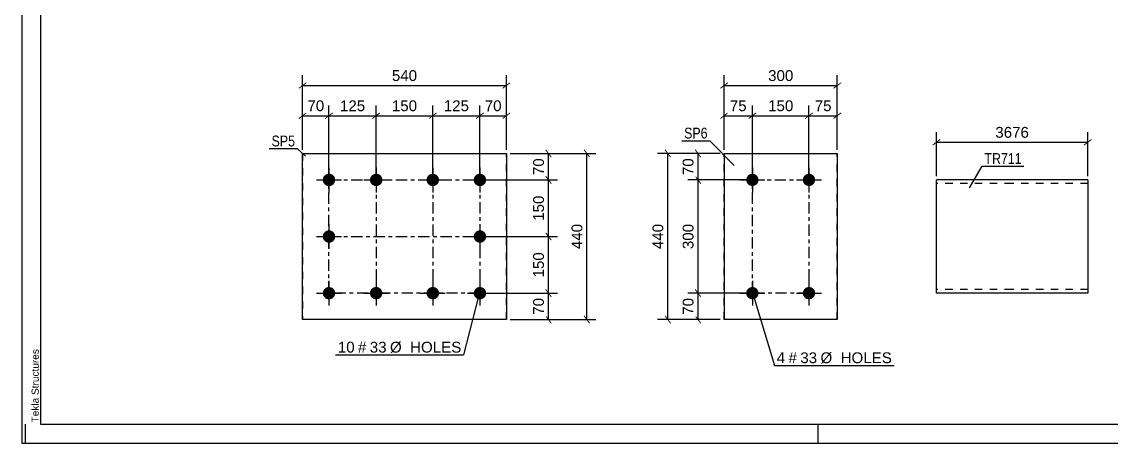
# Model space of a CAD drawing. Header units: millimetres. Extents: x 0 to 841, y 0 to 594.
# Drawn here: x 0 to 288.7, y 0 to 111.6 of the extents above; entities that cross this region are included whole.
import ezdxf

# ---------------------------------------------------------------- set-up
doc = ezdxf.new("R2010")
doc.units = ezdxf.units.MM
doc.linetypes.add('DXK_LINE_DOT2', pattern=[3.9198, 1.9599, -1.9599])
doc.linetypes.add('DXK_LINE_DOT3', pattern=[5.9187, 2.979, -0.9799, 0.9799, -0.9799])
doc.styles.add('Arial', font='arial.ttf', dxfattribs={"height": 0.2})
doc.styles.add('Arial Narrow', font='ARIALN.TTF', dxfattribs={"height": 0.2})

# ---------------------------------------------------------------- blocks, each defined once
blk = doc.blocks.new('Unknown-122567297-1134')
at = {"color": 5, "linetype": 'Continuous'}
for p, q in [((0, 594), (0, 0)), ((5, 589), (5, 5)), ((1, 0), (1, 5)), ((5, 5), (836, 5)), ((211, 0), (211, 5)), ((0, 0), (841, 0))]:
    blk.add_line(p, q, dxfattribs=at)
at = {"color": 174, "linetype": 'Continuous', "style": 'Arial'}
blk.add_text('Tekla Structures', height=1.9102, rotation=90, dxfattribs=at).set_placement((4.5, 5.5))
blk = doc.blocks.new('Bolt-122567297-2133 - 2101')
at = {"linetype": 'Continuous'}
for points in [[(79.76, 69.74), (79.8, 70.08), (79.9, 70.41), (80.08, 70.71), (80.31, 70.96), (80.59, 71.16), (80.9, 71.3), (81.24, 71.38), (81.58, 71.38), (81.92, 71.3), (82.24, 71.16), (82.52, 70.96), (82.75, 70.71), (82.92, 70.41), (83.03, 70.08), (83.06, 69.74), (83.03, 69.39), (82.92, 69.06), (82.75, 68.77), (82.52, 68.51), (82.24, 68.31), (81.92, 68.17), (81.58, 68.09), (81.24, 68.09), (80.9, 68.17), (80.59, 68.31), (80.31, 68.51), (80.08, 68.77), (79.9, 69.06), (79.8, 69.39)], [(92.26, 69.74), (92.3, 70.08), (92.4, 70.41), (92.58, 70.71), (92.81, 70.96), (93.09, 71.16), (93.4, 71.3), (93.74, 71.38), (94.08, 71.38), (94.42, 71.3), (94.74, 71.16), (95.02, 70.96), (95.25, 70.71), (95.42, 70.41), (95.53, 70.08), (95.56, 69.74), (95.53, 69.39), (95.42, 69.06), (95.25, 68.77), (95.02, 68.51), (94.74, 68.31), (94.42, 68.17), (94.08, 68.09), (93.74, 68.09), (93.4, 68.17), (93.09, 68.31), (92.81, 68.51), (92.58, 68.77), (92.4, 69.06), (92.3, 69.39)], [(107.26, 69.74), (107.3, 70.08), (107.4, 70.41), (107.58, 70.71), (107.81, 70.96), (108.09, 71.16), (108.4, 71.3), (108.74, 71.38), (109.08, 71.38), (109.42, 71.3), (109.74, 71.16), (110.02, 70.96), (110.25, 70.71), (110.42, 70.41), (110.53, 70.08), (110.56, 69.74), (110.53, 69.39), (110.42, 69.06), (110.25, 68.77), (110.02, 68.51), (109.74, 68.31), (109.42, 68.17), (109.08, 68.09), (108.74, 68.09), (108.4, 68.17), (108.09, 68.31), (107.81, 68.51), (107.58, 68.77), (107.4, 69.06), (107.3, 69.39)], [(119.76, 69.74), (119.8, 70.08), (119.9, 70.41), (120.08, 70.71), (120.31, 70.96), (120.59, 71.16), (120.9, 71.3), (121.24, 71.38), (121.58, 71.38), (121.92, 71.3), (122.24, 71.16), (122.52, 70.96), (122.75, 70.71), (122.92, 70.41), (123.03, 70.08), (123.06, 69.74), (123.03, 69.39), (122.92, 69.06), (122.75, 68.77), (122.52, 68.51), (122.24, 68.31), (121.92, 68.17), (121.58, 68.09), (121.24, 68.09), (120.9, 68.17), (120.59, 68.31), (120.31, 68.51), (120.08, 68.77), (119.9, 69.06), (119.8, 69.39)], [(79.76, 54.74), (79.8, 55.08), (79.9, 55.41), (80.08, 55.71), (80.31, 55.96), (80.59, 56.16), (80.9, 56.3), (81.24, 56.38), (81.58, 56.38), (81.92, 56.3), (82.24, 56.16), (82.52, 55.96), (82.75, 55.71), (82.92, 55.41), (83.03, 55.08), (83.06, 54.74), (83.03, 54.39), (82.92, 54.06), (82.75, 53.77), (82.52, 53.51), (82.24, 53.31), (81.92, 53.17), (81.58, 53.09), (81.24, 53.09), (80.9, 53.17), (80.59, 53.31), (80.31, 53.51), (80.08, 53.77), (79.9, 54.06), (79.8, 54.39)], [(119.76, 54.74), (119.8, 55.08), (119.9, 55.41), (120.08, 55.71), (120.31, 55.96), (120.59, 56.16), (120.9, 56.3), (121.24, 56.38), (121.58, 56.38), (121.92, 56.3), (122.24, 56.16), (122.52, 55.96), (122.75, 55.71), (122.92, 55.41), (123.03, 55.08), (123.06, 54.74), (123.03, 54.39), (122.92, 54.06), (122.75, 53.77), (122.52, 53.51), (122.24, 53.31), (121.92, 53.17), (121.58, 53.09), (121.24, 53.09), (120.9, 53.17), (120.59, 53.31), (120.31, 53.51), (120.08, 53.77), (119.9, 54.06), (119.8, 54.39)], [(79.76, 39.74), (79.8, 40.08), (79.9, 40.41), (80.08, 40.71), (80.31, 40.96), (80.59, 41.16), (80.9, 41.3), (81.24, 41.38), (81.58, 41.38), (81.92, 41.3), (82.24, 41.16), (82.52, 40.96), (82.75, 40.71), (82.92, 40.41), (83.03, 40.08), (83.06, 39.74), (83.03, 39.39), (82.92, 39.06), (82.75, 38.77), (82.52, 38.51), (82.24, 38.31), (81.92, 38.17), (81.58, 38.09), (81.24, 38.09), (80.9, 38.17), (80.59, 38.31), (80.31, 38.51), (80.08, 38.77), (79.9, 39.06), (79.8, 39.39)], [(92.26, 39.74), (92.3, 40.08), (92.4, 40.41), (92.58, 40.71), (92.81, 40.96), (93.09, 41.16), (93.4, 41.3), (93.74, 41.38), (94.08, 41.38), (94.42, 41.3), (94.74, 41.16), (95.02, 40.96), (95.25, 40.71), (95.42, 40.41), (95.53, 40.08), (95.56, 39.74), (95.53, 39.39), (95.42, 39.06), (95.25, 38.77), (95.02, 38.51), (94.74, 38.31), (94.42, 38.17), (94.08, 38.09), (93.74, 38.09), (93.4, 38.17), (93.09, 38.31), (92.81, 38.51), (92.58, 38.77), (92.4, 39.06), (92.3, 39.39)], [(107.26, 39.74), (107.3, 40.08), (107.4, 40.41), (107.58, 40.71), (107.81, 40.96), (108.09, 41.16), (108.4, 41.3), (108.74, 41.38), (109.08, 41.38), (109.42, 41.3), (109.74, 41.16), (110.02, 40.96), (110.25, 40.71), (110.42, 40.41), (110.53, 40.08), (110.56, 39.74), (110.53, 39.39), (110.42, 39.06), (110.25, 38.77), (110.02, 38.51), (109.74, 38.31), (109.42, 38.17), (109.08, 38.09), (108.74, 38.09), (108.4, 38.17), (108.09, 38.31), (107.81, 38.51), (107.58, 38.77), (107.4, 39.06), (107.3, 39.39)], [(119.76, 39.74), (119.8, 40.08), (119.9, 40.41), (120.08, 40.71), (120.31, 40.96), (120.59, 41.16), (120.9, 41.3), (121.24, 41.38), (121.58, 41.38), (121.92, 41.3), (122.24, 41.16), (122.52, 40.96), (122.75, 40.71), (122.92, 40.41), (123.03, 40.08), (123.06, 39.74), (123.03, 39.39), (122.92, 39.06), (122.75, 38.77), (122.52, 38.51), (122.24, 38.31), (121.92, 38.17), (121.58, 38.09), (121.24, 38.09), (120.9, 38.17), (120.59, 38.31), (120.31, 38.51), (120.08, 38.77), (119.9, 39.06), (119.8, 39.39)]]:
    blk.add_hatch(color=1, dxfattribs=at).paths.add_polyline_path(points)
at = {"color": 1, "linetype": 'Continuous'}
for p, q in [((81.41, 73.04), (81.41, 66.44)), ((93.91, 73.04), (93.91, 66.44)), ((108.91, 73.04), (108.91, 66.44)), ((121.41, 73.04), (121.41, 66.44)), ((78.11, 69.74), (84.71, 69.74)), ((90.61, 69.74), (97.21, 69.74)), ((105.61, 69.74), (112.21, 69.74)), ((118.11, 69.74), (124.71, 69.74)), ((81.41, 58.04), (81.41, 51.44)), ((121.41, 58.04), (121.41, 51.44)), ((78.11, 54.74), (84.71, 54.74)), ((118.11, 54.74), (124.71, 54.74)), ((81.41, 43.04), (81.41, 36.44)), ((93.91, 43.04), (93.91, 36.44)), ((108.91, 43.04), (108.91, 36.44)), ((121.41, 43.04), (121.41, 36.44)), ((78.11, 39.74), (84.71, 39.74)), ((90.61, 39.74), (97.21, 39.74)), ((105.61, 39.74), (112.21, 39.74)), ((118.11, 39.74), (124.71, 39.74))]:
    blk.add_line(p, q, dxfattribs=at)
blk = doc.blocks.new('Part-122567297-2148 - 2101')
at = {"color": 2, "linetype": 'Continuous'}
for p, q in [((74.41, 32.74), (74.41, 76.74)), ((74.41, 76.74), (74.41, 76.74)), ((74.41, 76.74), (128.41, 76.74)), ((128.41, 76.74), (128.41, 32.74)), ((74.41, 32.74), (74.41, 32.74)), ((128.41, 32.74), (74.41, 32.74))]:
    blk.add_line(p, q, dxfattribs=at)
at = {"color": 7, "linetype": 'DXK_LINE_DOT2'}
for p, q in [((74.41, 76.74), (74.41, 32.74)), ((74.41, 76.74), (74.41, 76.74)), ((128.41, 32.74), (128.41, 76.74)), ((74.41, 32.74), (74.41, 32.74))]:
    blk.add_line(p, q, dxfattribs=at)
blk = doc.blocks.new('Part-122567297-1944 - 1938')
at = {"color": 2, "linetype": 'Continuous'}
for p, q in [((186.11, 76.74), (186.11, 32.74)), ((186.11, 76.74), (216.11, 76.74)), ((216.11, 76.74), (216.11, 32.74)), ((216.11, 32.74), (186.11, 32.74))]:
    blk.add_line(p, q, dxfattribs=at)
at = {"color": 7, "linetype": 'DXK_LINE_DOT2'}
for p, q in [((186.11, 32.74), (186.11, 76.74)), ((216.11, 32.74), (216.11, 76.74))]:
    blk.add_line(p, q, dxfattribs=at)
blk = doc.blocks.new('Bolt-122567297-2001 - 1938')
at = {"linetype": 'Continuous'}
for points in [[(193.61, 71.39, -1), (193.61, 68.09, -1)], [(208.61, 71.39, -1), (208.61, 68.09, -1)], [(193.61, 41.39, -1), (193.61, 38.09, -1)], [(208.61, 41.39, -1), (208.61, 38.09, -1)]]:
    blk.add_hatch(color=1, dxfattribs=at).paths.add_polyline_path(points)
at = {"color": 1, "linetype": 'Continuous'}
for p, q in [((193.61, 73.04), (193.61, 66.44)), ((208.61, 73.04), (208.61, 66.44)), ((190.31, 69.74), (196.91, 69.74)), ((205.31, 69.74), (211.91, 69.74)), ((193.61, 43.04), (193.61, 36.44)), ((208.61, 43.04), (208.61, 36.44)), ((190.31, 39.74), (196.91, 39.74)), ((205.31, 39.74), (211.91, 39.74))]:
    blk.add_line(p, q, dxfattribs=at)
blk = doc.blocks.new('Part-122567297-1848 - 1842')
at = {"color": 2, "linetype": 'Continuous'}
for p, q in [((262.38, 69.74), (242.38, 69.74)), ((242.38, 41.74), (242.38, 69.74)), ((282.48, 69.74), (262.48, 69.74)), ((282.48, 69.74), (282.48, 69.58)), ((282.48, 69.58), (282.48, 39.74)), ((242.38, 39.74), (242.38, 41.74)), ((262.38, 39.74), (242.38, 39.74)), ((282.48, 39.74), (262.48, 39.74))]:
    blk.add_line(p, q, dxfattribs=at)
at = {"color": 7, "linetype": 'DXK_LINE_DOT2'}
for p, q in [((262.38, 68.74), (242.38, 68.74)), ((282.48, 68.74), (262.48, 68.74)), ((242.38, 39.89), (242.38, 41.74)), ((242.38, 40.74), (242.38, 40.81)), ((262.38, 40.74), (242.38, 40.74)), ((282.48, 40.74), (262.48, 40.74)), ((282.48, 40.74), (282.48, 40.81))]:
    blk.add_line(p, q, dxfattribs=at)
blk = doc.blocks.new('Rectangle-122567297-2244 - 2101')
at = {"color": 1, "linetype": 'DXK_LINE_DOT3'}
blk.add_lwpolyline([(81.41, 69.74), (121.41, 69.74), (121.41, 39.74), (81.41, 39.74), (81.41, 69.74)], close=True, dxfattribs=at)
blk = doc.blocks.new('Rectangle-122567297-2086 - 1938')
at = {"color": 1, "linetype": 'DXK_LINE_DOT3'}
blk.add_lwpolyline([(193.61, 69.74), (208.61, 69.74), (208.61, 39.74), (193.61, 39.74), (193.61, 69.74)], close=True, dxfattribs=at)
blk = doc.blocks.new('Line-122567297-2237 - 2101')
at = {"color": 1, "linetype": 'DXK_LINE_DOT3'}
blk.add_line((93.91, 69.74), (93.91, 39.74), dxfattribs=at)
blk = doc.blocks.new('Line-122567297-2230 - 2101')
at = {"color": 1, "linetype": 'DXK_LINE_DOT3'}
blk.add_line((108.91, 69.74), (108.91, 39.74), dxfattribs=at)
blk = doc.blocks.new('Line-122567297-2223 - 2101')
at = {"color": 1, "linetype": 'DXK_LINE_DOT3'}
blk.add_line((81.41, 54.74), (121.41, 54.74), dxfattribs=at)
blk = doc.blocks.new('StraightDimension-122567297-2154 - 2101')
at = {"linetype": 'Continuous'}
for points in [[(140.4, 75.84), (140.25, 75.64), (138.75, 77.64), (138.9, 77.84)], [(138.75, 70.64), (138.9, 70.84), (140.4, 68.84), (140.25, 68.64)]]:
    blk.add_hatch(color=7, dxfattribs=at).paths.add_polyline_path(points)
at = {"color": 7, "linetype": 'Continuous'}
for p, q in [((129.41, 76.74), (141.97, 76.74)), ((139.57, 69.74), (139.57, 76.74)), ((122.41, 69.74), (141.97, 69.74))]:
    blk.add_line(p, q, dxfattribs=at)
at = {"color": 0}
blk.add_wipeout([(138.97, 76.06), (134.77, 76.06), (134.77, 70.41), (138.97, 70.41)], dxfattribs=at)
at = {"color": 3, "style": 'Arial'}
blk.add_text('70', height=2.865, rotation=90.0002, dxfattribs=at).set_placement((138.37, 71.01))
blk = doc.blocks.new('StraightDimension-122567297-2164 - 2101')
at = {"linetype": 'Continuous'}
for points in [[(140.4, 38.84), (140.25, 38.64), (138.75, 40.64), (138.9, 40.84)], [(138.75, 33.64), (138.9, 33.84), (140.4, 31.84), (140.25, 31.64)]]:
    blk.add_hatch(color=7, dxfattribs=at).paths.add_polyline_path(points)
at = {"color": 7, "linetype": 'Continuous'}
for p, q in [((122.41, 39.74), (141.97, 39.74)), ((139.57, 32.74), (139.57, 39.74)), ((129.41, 32.74), (141.97, 32.74))]:
    blk.add_line(p, q, dxfattribs=at)
at = {"color": 0}
blk.add_wipeout([(138.97, 39.06), (134.77, 39.06), (134.77, 33.41), (138.97, 33.41)], dxfattribs=at)
at = {"color": 3, "style": 'Arial'}
blk.add_text('70', height=2.865, rotation=90.0002, dxfattribs=at).set_placement((138.37, 34.01))
blk = doc.blocks.new('StraightDimension-122567297-5219 - 2101')
at = {"linetype": 'Continuous'}
for points in [[(80.51, 85.91), (80.31, 86.06), (82.31, 87.56), (82.51, 87.41)], [(94.81, 87.56), (95.01, 87.41), (93.01, 85.91), (92.81, 86.06)]]:
    blk.add_hatch(color=7, dxfattribs=at).paths.add_polyline_path(points)
at = {"color": 7, "linetype": 'Continuous'}
for p, q in [((81.41, 70.74), (81.41, 89.44)), ((81.41, 86.74), (93.91, 86.74)), ((93.91, 70.74), (93.91, 89.44))]:
    blk.add_line(p, q, dxfattribs=at)
at = {"color": 0}
blk.add_wipeout([(91.6, 87.34), (91.6, 91.54), (83.73, 91.54), (83.73, 87.34)], dxfattribs=at)
at = {"color": 3, "style": 'Arial'}
blk.add_text('125', height=2.865, dxfattribs=at).set_placement((84.33, 87.94))
blk = doc.blocks.new('StraightDimension-122567297-2175 - 2101')
at = {"linetype": 'Continuous'}
for points in [[(148.92, 77.64), (149.07, 77.84), (150.57, 75.84), (150.42, 75.64)], [(150.57, 31.84), (150.42, 31.64), (148.92, 33.64), (149.07, 33.84)]]:
    blk.add_hatch(color=7, dxfattribs=at).paths.add_polyline_path(points)
at = {"color": 7, "linetype": 'Continuous'}
for p, q in [((129.41, 76.74), (152.15, 76.74)), ((149.75, 32.74), (149.75, 76.74)), ((129.41, 32.74), (152.15, 32.74))]:
    blk.add_line(p, q, dxfattribs=at)
at = {"color": 0}
blk.add_wipeout([(149.15, 58.67), (144.95, 58.67), (144.95, 50.8), (149.15, 50.8)], dxfattribs=at)
at = {"color": 3, "style": 'Arial'}
blk.add_text('440', height=2.865, rotation=90.0002, dxfattribs=at).set_placement((148.55, 51.4))
blk = doc.blocks.new('StraightDimension-122567297-2190 - 2101')
at = {"linetype": 'Continuous'}
for points in [[(122.31, 87.56), (122.51, 87.41), (120.51, 85.91), (120.31, 86.06)], [(127.51, 85.91), (127.31, 86.06), (129.31, 87.56), (129.51, 87.41)]]:
    blk.add_hatch(color=7, dxfattribs=at).paths.add_polyline_path(points)
at = {"color": 7, "linetype": 'Continuous'}
for p, q in [((121.41, 70.74), (121.41, 89.44)), ((121.41, 86.74), (128.41, 86.74)), ((128.41, 77.74), (128.41, 89.44))]:
    blk.add_line(p, q, dxfattribs=at)
at = {"color": 0}
blk.add_wipeout([(127.74, 87.34), (127.74, 91.54), (122.09, 91.54), (122.09, 87.34)], dxfattribs=at)
at = {"color": 3, "style": 'Arial'}
blk.add_text('70', height=2.865, dxfattribs=at).set_placement((122.69, 87.94))
blk = doc.blocks.new('StraightDimension-122567297-2213 - 2101')
at = {"linetype": 'Continuous'}
for points in [[(73.51, 93.91), (73.31, 94.06), (75.31, 95.56), (75.51, 95.41)], [(129.31, 95.56), (129.51, 95.41), (127.51, 93.91), (127.31, 94.06)]]:
    blk.add_hatch(color=7, dxfattribs=at).paths.add_polyline_path(points)
at = {"color": 7, "linetype": 'Continuous'}
for p, q in [((74.41, 77.74), (74.41, 97.44)), ((128.41, 77.74), (128.41, 97.44)), ((74.41, 94.74), (128.41, 94.74))]:
    blk.add_line(p, q, dxfattribs=at)
at = {"color": 0}
blk.add_wipeout([(105.35, 95.34), (105.35, 99.54), (97.48, 99.54), (97.48, 95.34)], dxfattribs=at)
at = {"color": 3, "style": 'Arial'}
blk.add_text('540', height=2.865, dxfattribs=at).set_placement((98.08, 95.94))
blk = doc.blocks.new('StraightDimension-122567297-5181 - 2101')
at = {"linetype": 'Continuous'}
for points in [[(138.75, 55.64), (138.9, 55.84), (140.4, 53.84), (140.25, 53.64)], [(140.4, 38.84), (140.25, 38.64), (138.75, 40.64), (138.9, 40.84)]]:
    blk.add_hatch(color=7, dxfattribs=at).paths.add_polyline_path(points)
at = {"color": 7, "linetype": 'Continuous'}
for p, q in [((122.41, 54.74), (141.97, 54.74)), ((139.57, 39.74), (139.57, 54.74)), ((122.41, 39.74), (141.97, 39.74))]:
    blk.add_line(p, q, dxfattribs=at)
at = {"color": 0}
blk.add_wipeout([(138.97, 51.17), (134.77, 51.17), (134.77, 43.3), (138.97, 43.3)], dxfattribs=at)
at = {"color": 3, "style": 'Arial'}
blk.add_text('150', height=2.865, rotation=90.0002, dxfattribs=at).set_placement((138.37, 43.9))
blk = doc.blocks.new('StraightDimension-122567297-5191 - 2101')
at = {"linetype": 'Continuous'}
for points in [[(138.75, 70.64), (138.9, 70.84), (140.4, 68.84), (140.25, 68.64)], [(140.4, 53.84), (140.25, 53.64), (138.75, 55.64), (138.9, 55.84)]]:
    blk.add_hatch(color=7, dxfattribs=at).paths.add_polyline_path(points)
at = {"color": 7, "linetype": 'Continuous'}
for p, q in [((122.41, 69.74), (141.97, 69.74)), ((139.57, 54.74), (139.57, 69.74)), ((122.41, 54.74), (141.97, 54.74))]:
    blk.add_line(p, q, dxfattribs=at)
at = {"color": 0}
blk.add_wipeout([(138.97, 66.17), (134.77, 66.17), (134.77, 58.3), (138.97, 58.3)], dxfattribs=at)
at = {"color": 3, "style": 'Arial'}
blk.add_text('150', height=2.865, rotation=90.0002, dxfattribs=at).set_placement((138.37, 58.9))
blk = doc.blocks.new('StraightDimension-122567297-5226 - 2101')
at = {"linetype": 'Continuous'}
for points in [[(93.01, 85.91), (92.81, 86.06), (94.81, 87.56), (95.01, 87.41)], [(109.81, 87.56), (110.01, 87.41), (108.01, 85.91), (107.81, 86.06)]]:
    blk.add_hatch(color=7, dxfattribs=at).paths.add_polyline_path(points)
at = {"color": 7, "linetype": 'Continuous'}
for p, q in [((93.91, 70.74), (93.91, 89.44)), ((93.91, 86.74), (108.91, 86.74)), ((108.91, 70.74), (108.91, 89.44))]:
    blk.add_line(p, q, dxfattribs=at)
at = {"color": 0}
blk.add_wipeout([(105.35, 87.34), (105.35, 91.54), (97.48, 91.54), (97.48, 87.34)], dxfattribs=at)
at = {"color": 3, "style": 'Arial'}
blk.add_text('150', height=2.865, dxfattribs=at).set_placement((98.08, 87.94))
blk = doc.blocks.new('StraightDimension-122567297-5230 - 2101')
at = {"linetype": 'Continuous'}
for points in [[(108.01, 85.91), (107.81, 86.06), (109.81, 87.56), (110.01, 87.41)], [(122.31, 87.56), (122.51, 87.41), (120.51, 85.91), (120.31, 86.06)]]:
    blk.add_hatch(color=7, dxfattribs=at).paths.add_polyline_path(points)
at = {"color": 7, "linetype": 'Continuous'}
for p, q in [((108.91, 70.74), (108.91, 89.44)), ((108.91, 86.74), (121.41, 86.74)), ((121.41, 70.74), (121.41, 89.44))]:
    blk.add_line(p, q, dxfattribs=at)
at = {"color": 0}
blk.add_wipeout([(119.1, 87.34), (119.1, 91.54), (111.23, 91.54), (111.23, 87.34)], dxfattribs=at)
at = {"color": 3, "style": 'Arial'}
blk.add_text('125', height=2.865, dxfattribs=at).set_placement((111.83, 87.94))
blk = doc.blocks.new('StraightDimension-122567297-5243 - 2101')
at = {"linetype": 'Continuous'}
for points in [[(75.31, 87.56), (75.51, 87.41), (73.51, 85.91), (73.31, 86.06)], [(80.51, 85.91), (80.31, 86.06), (82.31, 87.56), (82.51, 87.41)]]:
    blk.add_hatch(color=7, dxfattribs=at).paths.add_polyline_path(points)
at = {"color": 7, "linetype": 'Continuous'}
for p, q in [((74.41, 77.74), (74.41, 89.44)), ((74.41, 86.74), (81.41, 86.74)), ((81.41, 70.74), (81.41, 89.44))]:
    blk.add_line(p, q, dxfattribs=at)
at = {"color": 0}
blk.add_wipeout([(80.74, 87.34), (80.74, 91.54), (75.09, 91.54), (75.09, 87.34)], dxfattribs=at)
at = {"color": 3, "style": 'Arial'}
blk.add_text('70', height=2.865, dxfattribs=at).set_placement((75.69, 87.94))
blk = doc.blocks.new('StraightDimension-122567297-2013 - 1938')
at = {"linetype": 'Continuous'}
for points in [[(178.37, 70.64), (178.52, 70.84), (180.02, 68.84), (179.87, 68.64)], [(180.02, 38.84), (179.87, 38.64), (178.37, 40.64), (178.52, 40.84)]]:
    blk.add_hatch(color=7, dxfattribs=at).paths.add_polyline_path(points)
at = {"color": 7, "linetype": 'Continuous'}
for p, q in [((192.61, 69.74), (176.5, 69.74)), ((179.2, 39.74), (179.2, 69.74)), ((192.61, 39.74), (176.5, 39.74))]:
    blk.add_line(p, q, dxfattribs=at)
at = {"color": 0}
blk.add_wipeout([(178.6, 58.67), (174.4, 58.67), (174.4, 50.8), (178.6, 50.8)], dxfattribs=at)
at = {"color": 3, "style": 'Arial'}
blk.add_text('300', height=2.865, rotation=90.0002, dxfattribs=at).set_placement((178, 51.4))
blk = doc.blocks.new('StraightDimension-122567297-2023 - 1938')
at = {"linetype": 'Continuous'}
for points in [[(180.02, 38.84), (179.87, 38.64), (178.37, 40.64), (178.52, 40.84)], [(178.37, 33.64), (178.52, 33.84), (180.02, 31.84), (179.87, 31.64)]]:
    blk.add_hatch(color=7, dxfattribs=at).paths.add_polyline_path(points)
at = {"color": 7, "linetype": 'Continuous'}
for p, q in [((192.61, 39.74), (176.5, 39.74)), ((179.2, 32.74), (179.2, 39.74)), ((185.11, 32.74), (176.5, 32.74))]:
    blk.add_line(p, q, dxfattribs=at)
at = {"color": 0}
blk.add_wipeout([(178.6, 39.06), (174.4, 39.06), (174.4, 33.41), (178.6, 33.41)], dxfattribs=at)
at = {"color": 3, "style": 'Arial'}
blk.add_text('70', height=2.865, rotation=90.0002, dxfattribs=at).set_placement((178, 34.01))
blk = doc.blocks.new('StraightDimension-122567297-2003 - 1938')
at = {"linetype": 'Continuous'}
for points in [[(180.02, 75.84), (179.87, 75.64), (178.37, 77.64), (178.52, 77.84)], [(178.37, 70.64), (178.52, 70.84), (180.02, 68.84), (179.87, 68.64)]]:
    blk.add_hatch(color=7, dxfattribs=at).paths.add_polyline_path(points)
at = {"color": 7, "linetype": 'Continuous'}
for p, q in [((185.11, 76.74), (176.5, 76.74)), ((179.2, 69.74), (179.2, 76.74)), ((192.61, 69.74), (176.5, 69.74))]:
    blk.add_line(p, q, dxfattribs=at)
at = {"color": 0}
blk.add_wipeout([(178.6, 76.06), (174.4, 76.06), (174.4, 70.41), (178.6, 70.41)], dxfattribs=at)
at = {"color": 3, "style": 'Arial'}
blk.add_text('70', height=2.865, rotation=90.0002, dxfattribs=at).set_placement((178, 71.01))
blk = doc.blocks.new('StraightDimension-122567297-2034 - 1938')
at = {"linetype": 'Continuous'}
for points in [[(170.37, 77.64), (170.52, 77.84), (172.02, 75.84), (171.87, 75.64)], [(172.02, 31.84), (171.87, 31.64), (170.37, 33.64), (170.52, 33.84)]]:
    blk.add_hatch(color=7, dxfattribs=at).paths.add_polyline_path(points)
at = {"color": 7, "linetype": 'Continuous'}
for p, q in [((185.11, 76.74), (168.5, 76.74)), ((171.2, 32.74), (171.2, 76.74)), ((185.11, 32.74), (168.5, 32.74))]:
    blk.add_line(p, q, dxfattribs=at)
at = {"color": 0}
blk.add_wipeout([(170.6, 58.67), (166.4, 58.67), (166.4, 50.8), (170.6, 50.8)], dxfattribs=at)
at = {"color": 3, "style": 'Arial'}
blk.add_text('440', height=2.865, rotation=90.0002, dxfattribs=at).set_placement((170, 51.4))
blk = doc.blocks.new('StraightDimension-122567297-2045 - 1938')
at = {"linetype": 'Continuous'}
for points in [[(209.51, 87.56), (209.71, 87.41), (207.71, 85.91), (207.51, 86.06)], [(215.21, 85.91), (215.01, 86.06), (217.01, 87.56), (217.21, 87.41)]]:
    blk.add_hatch(color=7, dxfattribs=at).paths.add_polyline_path(points)
at = {"color": 7, "linetype": 'Continuous'}
for p, q in [((208.61, 70.74), (208.61, 89.44)), ((208.61, 86.74), (216.11, 86.74)), ((216.11, 77.74), (216.11, 89.44))]:
    blk.add_line(p, q, dxfattribs=at)
at = {"color": 0}
blk.add_wipeout([(215.19, 87.34), (215.19, 91.54), (209.54, 91.54), (209.54, 87.34)], dxfattribs=at)
at = {"color": 3, "style": 'Arial'}
blk.add_text('75', height=2.865, dxfattribs=at).set_placement((210.14, 87.94))
blk = doc.blocks.new('StraightDimension-122567297-2055 - 1938')
at = {"linetype": 'Continuous'}
for points in [[(192.71, 85.91), (192.51, 86.06), (194.51, 87.56), (194.71, 87.41)], [(209.51, 87.56), (209.71, 87.41), (207.71, 85.91), (207.51, 86.06)]]:
    blk.add_hatch(color=7, dxfattribs=at).paths.add_polyline_path(points)
at = {"color": 7, "linetype": 'Continuous'}
for p, q in [((193.61, 70.74), (193.61, 89.44)), ((193.61, 86.74), (208.61, 86.74)), ((208.61, 70.74), (208.61, 89.44))]:
    blk.add_line(p, q, dxfattribs=at)
at = {"color": 0}
blk.add_wipeout([(205.05, 87.34), (205.05, 91.54), (197.18, 91.54), (197.18, 87.34)], dxfattribs=at)
at = {"color": 3, "style": 'Arial'}
blk.add_text('150', height=2.865, dxfattribs=at).set_placement((197.78, 87.94))
blk = doc.blocks.new('StraightDimension-122567297-2065 - 1938')
at = {"linetype": 'Continuous'}
for points in [[(187.01, 87.56), (187.21, 87.41), (185.21, 85.91), (185.01, 86.06)], [(192.71, 85.91), (192.51, 86.06), (194.51, 87.56), (194.71, 87.41)]]:
    blk.add_hatch(color=7, dxfattribs=at).paths.add_polyline_path(points)
at = {"color": 7, "linetype": 'Continuous'}
for p, q in [((186.11, 77.74), (186.11, 89.44)), ((186.11, 86.74), (193.61, 86.74)), ((193.61, 70.74), (193.61, 89.44))]:
    blk.add_line(p, q, dxfattribs=at)
at = {"color": 0}
blk.add_wipeout([(192.69, 87.34), (192.69, 91.54), (187.04, 91.54), (187.04, 87.34)], dxfattribs=at)
at = {"color": 3, "style": 'Arial'}
blk.add_text('75', height=2.865, dxfattribs=at).set_placement((187.64, 87.94))
blk = doc.blocks.new('StraightDimension-122567297-2076 - 1938')
at = {"linetype": 'Continuous'}
for points in [[(185.21, 93.91), (185.01, 94.06), (187.01, 95.56), (187.21, 95.41)], [(217.01, 95.56), (217.21, 95.41), (215.21, 93.91), (215.01, 94.06)]]:
    blk.add_hatch(color=7, dxfattribs=at).paths.add_polyline_path(points)
at = {"color": 7, "linetype": 'Continuous'}
for p, q in [((186.11, 77.74), (186.11, 97.44)), ((216.11, 77.74), (216.11, 97.44)), ((186.11, 94.74), (216.11, 94.74))]:
    blk.add_line(p, q, dxfattribs=at)
at = {"color": 0}
blk.add_wipeout([(205.05, 95.34), (205.05, 99.54), (197.18, 99.54), (197.18, 95.34)], dxfattribs=at)
at = {"color": 3, "style": 'Arial'}
blk.add_text('300', height=2.865, dxfattribs=at).set_placement((197.78, 95.94))
blk = doc.blocks.new('StraightDimension-122567297-1853 - 1842')
at = {"linetype": 'Continuous'}
for points in [[(241.48, 78.88), (241.28, 79.03), (243.28, 80.53), (243.48, 80.38)], [(283.38, 80.53), (283.58, 80.38), (281.58, 78.88), (281.38, 79.03)]]:
    blk.add_hatch(color=7, dxfattribs=at).paths.add_polyline_path(points)
at = {"color": 7, "linetype": 'Continuous'}
for p, q in [((242.38, 70.74), (242.38, 82.4)), ((282.48, 70.74), (282.48, 82.4)), ((242.38, 79.7), (282.48, 79.7))]:
    blk.add_line(p, q, dxfattribs=at)
at = {"color": 0}
blk.add_wipeout([(267.48, 80.3), (267.48, 84.5), (257.39, 84.5), (257.39, 80.3)], dxfattribs=at)
at = {"color": 3, "style": 'Arial'}
blk.add_text('3676', height=2.865, dxfattribs=at).set_placement((257.99, 80.9))
blk = doc.blocks.new('Mark-122567297-2129 - 2101')
at = {"color": 0}
blk.add_wipeout([(88.2, 24), (88.2, 27), (83.75, 27), (83.75, 24)], dxfattribs=at)
blk.add_wipeout([(88.2, 24), (88.2, 27), (83.75, 27), (83.75, 24)], dxfattribs=at)
blk.add_wipeout([(91.32, 24), (91.32, 27), (89.1, 27), (89.1, 24)], dxfattribs=at)
blk.add_wipeout([(91.32, 24), (91.32, 27), (89.1, 27), (89.1, 24)], dxfattribs=at)
at = {"color": 3, "style": 'Arial'}
blk.add_text('10', height=2.865, dxfattribs=at).set_placement((83.75, 24))
at = {"color": 0}
blk.add_wipeout([(96.67, 24), (96.67, 27), (92.22, 27), (92.22, 24)], dxfattribs=at)
blk.add_wipeout([(96.67, 24), (96.67, 27), (92.22, 27), (92.22, 24)], dxfattribs=at)
at = {"color": 3, "style": 'Arial'}
blk.add_text('#', height=2.87, dxfattribs=at).set_placement((89.1, 24))
at = {"color": 0}
blk.add_wipeout([(116.45, 24), (116.45, 27), (97.57, 27), (97.57, 24)], dxfattribs=at)
blk.add_wipeout([(116.45, 24), (116.45, 27), (97.57, 27), (97.57, 24)], dxfattribs=at)
at = {"color": 7, "linetype": 'Continuous'}
for p in [(121.24, 39.57), (83.15, 23.4)]:
    blk.add_line(p, (117.05, 23.4), dxfattribs=at)
at = {"color": 3, "style": 'Arial'}
for s, p in [('33', (92.22, 24)), ('Ø  HOLES', (97.57, 24))]:
    blk.add_text(s, height=2.865, dxfattribs=at).set_placement(p)
blk = doc.blocks.new('Mark-122567297-2144 - 2101')
at = {"color": 0}
blk.add_wipeout([(72.4, 78.61), (72.4, 81.61), (66.19, 81.61), (66.19, 78.61)], dxfattribs=at)
blk.add_wipeout([(72.4, 78.61), (72.4, 81.61), (66.19, 81.61), (66.19, 78.61)], dxfattribs=at)
at = {"color": 30, "linetype": 'Continuous'}
for p in [(65.59, 78.01), (75.19, 76.04)]:
    blk.add_line(p, (73, 78.01), dxfattribs=at)
at = {"color": 3, "style": 'Arial Narrow'}
blk.add_text('SP5', height=2.863, dxfattribs=at).set_placement((66.19, 78.61))
blk = doc.blocks.new('Mark-122567297-1940 - 1938')
at = {"color": 0}
blk.add_wipeout([(181.74, 80.7), (181.74, 83.7), (175.53, 83.7), (175.53, 80.7)], dxfattribs=at)
blk.add_wipeout([(181.74, 80.7), (181.74, 83.7), (175.53, 83.7), (175.53, 80.7)], dxfattribs=at)
at = {"color": 30, "linetype": 'Continuous'}
for p in [(174.93, 80.1), (188.77, 73.58)]:
    blk.add_line(p, (182.34, 80.1), dxfattribs=at)
at = {"color": 3, "style": 'Arial Narrow'}
blk.add_text('SP6', height=2.863, dxfattribs=at).set_placement((175.53, 80.7))
blk = doc.blocks.new('Mark-122567297-1997 - 1938')
at = {"color": 0}
blk.add_wipeout([(202.28, 21.2), (202.28, 24.2), (200.06, 24.2), (200.06, 21.2)], dxfattribs=at)
blk.add_wipeout([(202.28, 21.2), (202.28, 24.2), (200.06, 24.2), (200.06, 21.2)], dxfattribs=at)
at = {"color": 7, "linetype": 'Continuous'}
blk.add_line((193.61, 39.9), (199.46, 20.6), dxfattribs=at)
at = {"color": 0}
blk.add_wipeout([(205.41, 21.2), (205.41, 24.2), (203.18, 24.2), (203.18, 21.2)], dxfattribs=at)
blk.add_wipeout([(205.41, 21.2), (205.41, 24.2), (203.18, 24.2), (203.18, 21.2)], dxfattribs=at)
at = {"color": 3, "style": 'Arial'}
blk.add_text('4', height=2.87, dxfattribs=at).set_placement((200.06, 21.2))
at = {"color": 0}
blk.add_wipeout([(210.76, 21.2), (210.76, 24.2), (206.31, 24.2), (206.31, 21.2)], dxfattribs=at)
blk.add_wipeout([(210.76, 21.2), (210.76, 24.2), (206.31, 24.2), (206.31, 21.2)], dxfattribs=at)
at = {"color": 3, "style": 'Arial'}
blk.add_text('#', height=2.87, dxfattribs=at).set_placement((203.18, 21.2))
at = {"color": 0}
blk.add_wipeout([(230.54, 21.2), (230.54, 24.2), (211.66, 24.2), (211.66, 21.2)], dxfattribs=at)
blk.add_wipeout([(230.54, 21.2), (230.54, 24.2), (211.66, 24.2), (211.66, 21.2)], dxfattribs=at)
at = {"color": 7, "linetype": 'Continuous'}
blk.add_line((199.46, 20.6), (231.14, 20.6), dxfattribs=at)
at = {"color": 3, "style": 'Arial'}
for s, p in [('33', (206.31, 21.2)), ('Ø  HOLES', (211.66, 21.2))]:
    blk.add_text(s, height=2.865, dxfattribs=at).set_placement(p)
blk = doc.blocks.new('Mark-122567297-1844 - 1842')
at = {"color": 0}
blk.add_wipeout([(264.97, 73.96), (264.97, 76.96), (255.11, 76.96), (255.11, 73.96)], dxfattribs=at)
blk.add_wipeout([(264.97, 73.96), (264.97, 76.96), (255.11, 76.96), (255.11, 73.96)], dxfattribs=at)
at = {"color": 30, "linetype": 'Continuous'}
for p, q in [((251.19, 67.62), (254.51, 73.36)), ((254.51, 73.36), (265.57, 73.36))]:
    blk.add_line(p, q, dxfattribs=at)
at = {"color": 3, "style": 'Arial Narrow'}
blk.add_text('TR711', height=2.863, dxfattribs=at).set_placement((255.11, 73.96))

msp = doc.modelspace()

# ---------------------------------------------------------------- block references
for name in ['Unknown-122567297-1134', 'Part-122567297-2148 - 2101', 'Part-122567297-1944 - 1938', 'Bolt-122567297-2133 - 2101', 'Bolt-122567297-2001 - 1938', 'Rectangle-122567297-2244 - 2101', 'Line-122567297-2237 - 2101', 'Line-122567297-2230 - 2101', 'Rectangle-122567297-2086 - 1938', 'Part-122567297-1848 - 1842', 'Line-122567297-2223 - 2101']:
    msp.add_blockref(name, (0, 0))

# ---------------------------------------------------------------- next in the draw order: block references
for name in ['StraightDimension-122567297-5219 - 2101', 'StraightDimension-122567297-2045 - 1938', 'StraightDimension-122567297-1853 - 1842', 'StraightDimension-122567297-2154 - 2101', 'StraightDimension-122567297-2013 - 1938', 'StraightDimension-122567297-2164 - 2101']:
    msp.add_blockref(name, (0, 0))

# ---------------------------------------------------------------- next in the draw order: block references
for name in ['StraightDimension-122567297-2175 - 2101', 'StraightDimension-122567297-2003 - 1938', 'Mark-122567297-1844 - 1842', 'StraightDimension-122567297-2023 - 1938']:
    msp.add_blockref(name, (0, 0))

# ---------------------------------------------------------------- next in the draw order: block references
for name in ['StraightDimension-122567297-2190 - 2101', 'StraightDimension-122567297-2055 - 1938', 'StraightDimension-122567297-2034 - 1938', 'StraightDimension-122567297-5181 - 2101', 'Mark-122567297-1997 - 1938']:
    msp.add_blockref(name, (0, 0))

# ---------------------------------------------------------------- next in the draw order: block references
for name in ['StraightDimension-122567297-2213 - 2101', 'StraightDimension-122567297-2065 - 1938', 'StraightDimension-122567297-5191 - 2101', 'Mark-122567297-2129 - 2101']:
    msp.add_blockref(name, (0, 0))

# ---------------------------------------------------------------- next in the draw order: block references
for name in ['StraightDimension-122567297-2076 - 1938', 'StraightDimension-122567297-5243 - 2101', 'StraightDimension-122567297-5226 - 2101']:
    msp.add_blockref(name, (0, 0))

# ---------------------------------------------------------------- next in the draw order: block references
for name in ['StraightDimension-122567297-5230 - 2101', 'Mark-122567297-2144 - 2101', 'Mark-122567297-1940 - 1938']:
    msp.add_blockref(name, (0, 0))

doc.saveas('drawing.dxf')
